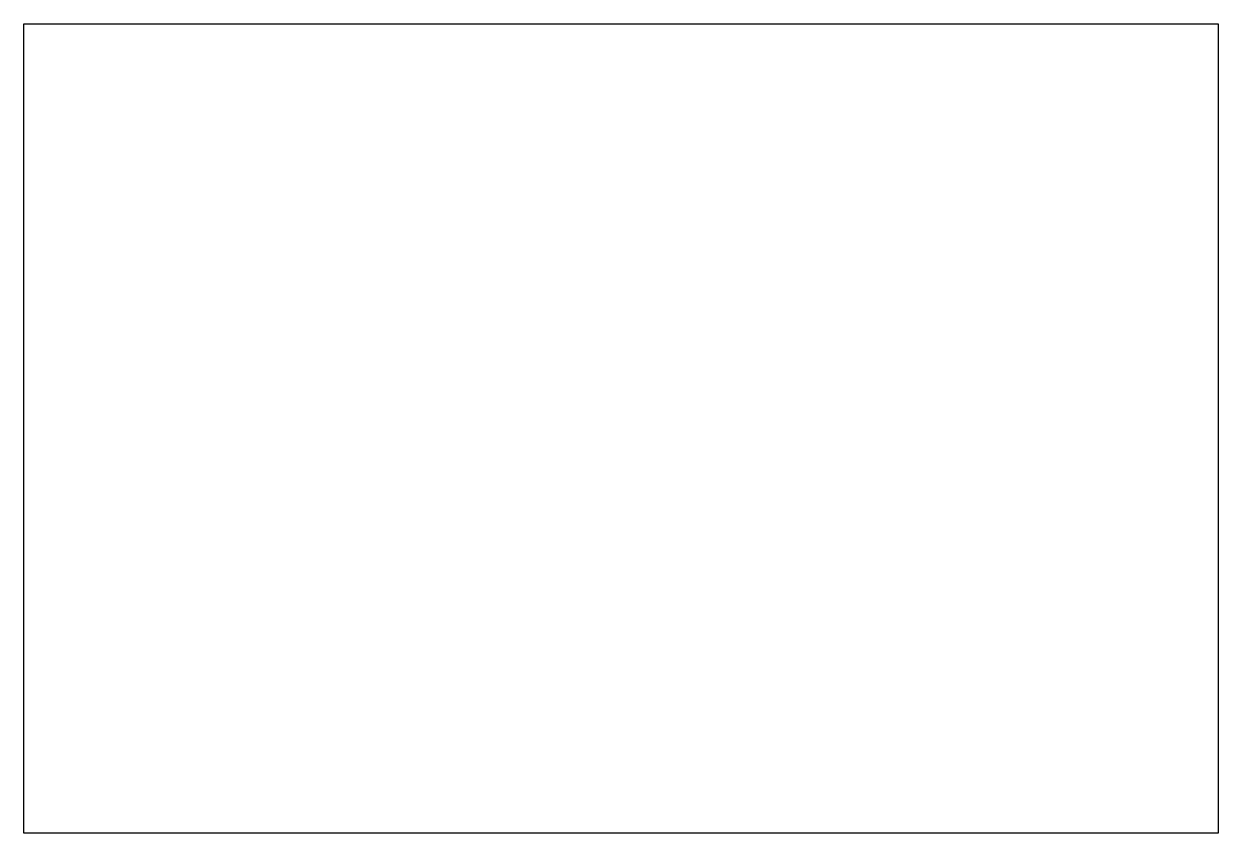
# Model space of a CAD drawing. Extents: x 0 to 29.9, y 0 to 20.2.
import ezdxf

# ---------------------------------------------------------------- set-up
doc = ezdxf.new("R2010")
doc.units = 0
doc.header["$LTSCALE"] = 0.5
doc.header["$MEASUREMENT"] = 0
doc.layers.add('BORDER1', color=7, linetype='CONTINUOUS')

msp = doc.modelspace()

# ---------------------------------------------------------------- linework, layer by layer
at = {"layer": 'BORDER1'}
msp.add_lwpolyline([(0, 0), (0, 20.25), (29.875, 20.25), (29.875, 0)], close=True, dxfattribs=at)

doc.saveas('drawing.dxf')
